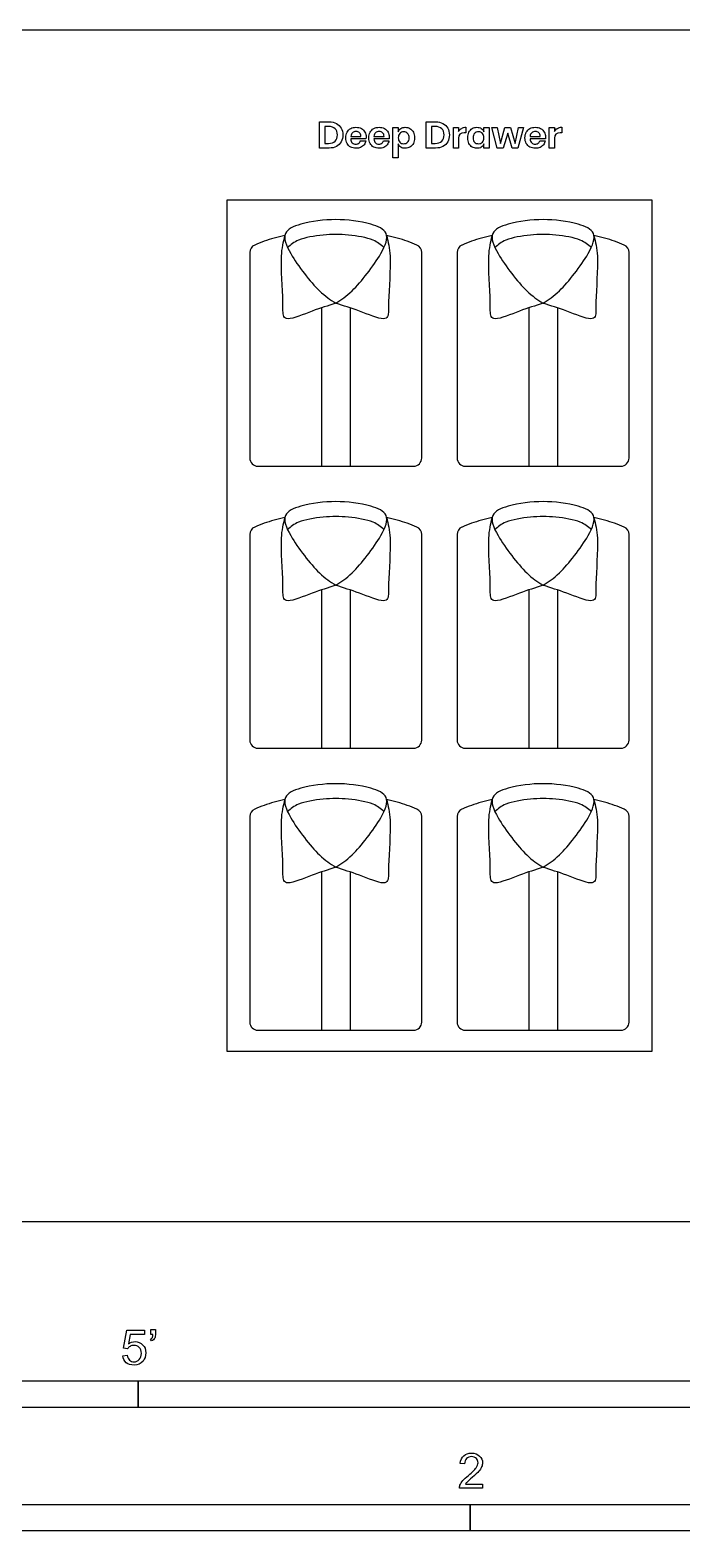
# Model space of a CAD drawing. Header units: millimetres. Extents: x 1 to 18.2, y 0.8 to 11.2.
# Drawn here: x 8.563 to 9.497, y 9.045 to 11.195 of the extents above; entities that cross this region are included whole.
import ezdxf

# ---------------------------------------------------------------- set-up
doc = ezdxf.new("R2010")
doc.units = ezdxf.units.MM
for name, color, linetype, true_color in [('AG-DIAGRAM', 7, 'Continuous', 0xfecc66), ('AG-LAYOUT', 7, 'Continuous', 0x66ccff), ('N-SYMB', 7, 'Continuous', 0x800040), ('N-TEXT', 7, 'Continuous', 0xcccccc), ('X-VPRT', 6, 'Continuous', 0xff00ff)]:
    doc.layers.add(name, color=color, linetype=linetype, true_color=true_color)

msp = doc.modelspace()

# ---------------------------------------------------------------- linework, layer by layer
at = {"layer": 'AG-DIAGRAM'}
msp.add_lwpolyline([(8.8445, 9.7323), (9.4541, 9.7323), (9.4541, 10.9515), (8.8445, 10.9515)], close=True, dxfattribs=at)
at = {"layer": 'AG-LAYOUT'}
for points in [[(8.9802, 10.7972), (8.9802, 10.5704)], [(9.0213, 10.7972), (9.0213, 10.5704)], [(9.2772, 10.7972), (9.2772, 10.5704)], [(9.3184, 10.7972), (9.3184, 10.5704)], [(8.9802, 10.3931), (8.9802, 10.1663)], [(9.0213, 10.3931), (9.0213, 10.1663)], [(9.2772, 10.3931), (9.2772, 10.1663)], [(9.3184, 10.3931), (9.3184, 10.1663)], [(8.9802, 9.989), (8.9802, 9.7623)], [(9.0213, 9.989), (9.0213, 9.7623)], [(9.2772, 9.989), (9.2772, 9.7623)], [(9.3184, 9.989), (9.3184, 9.7623)]]:
    msp.add_lwpolyline(points, dxfattribs=at)
for centre, start, end in [((8.8893, 10.8766), 113.8543, 180), ((9.1122, 10.8766), 0, 66.1457), ((9.1863, 10.8766), 113.8543, 180), ((9.4092, 10.8766), 0, 66.1457), ((8.8893, 10.5821), 180, 270), ((9.1122, 10.5821), 270, 360), ((9.1863, 10.5821), 180, 270), ((9.4092, 10.5821), 270, 360), ((8.8893, 10.4725), 113.8543, 180), ((9.1122, 10.4725), 0, 66.1457), ((9.1863, 10.4725), 113.8543, 180), ((9.4092, 10.4725), 0, 66.1457), ((8.8893, 10.178), 180, 270), ((9.1122, 10.178), 270, 360), ((9.1863, 10.178), 180, 270), ((9.4092, 10.178), 270, 360), ((8.8893, 10.0684), 113.8543, 180), ((9.1122, 10.0684), 0, 66.1457), ((9.1863, 10.0684), 113.8543, 180), ((9.4092, 10.0684), 0, 66.1457), ((8.8893, 9.7739), 180, 270), ((9.1122, 9.7739), 270, 360), ((9.1863, 9.7739), 180, 270), ((9.4092, 9.7739), 270, 360)]:
    msp.add_arc(centre, 0.0117, start, end, dxfattribs=at)
for points, knots in [([(9.0008, 10.9237), (8.9845, 10.9237), (8.952, 10.9195), (8.9224, 10.9061), (8.9348, 10.872), (8.976, 10.8196), (8.9925, 10.8092), (9.0008, 10.8038)], [2.236834, 2.236834, 2.236834, 2.236834, 2.642398, 2.93262, 3.245613, 3.715044, 4.026267, 4.026267, 4.026267, 4.026267]), ([(9.0008, 10.8038), (9.009, 10.8092), (9.0255, 10.8196), (9.0667, 10.872), (9.0792, 10.9061), (9.0495, 10.9195), (9.0171, 10.9237), (9.0008, 10.9237)], [0.4474, 0.4474, 0.4474, 0.4474, 0.758623, 1.228054, 1.541047, 1.831269, 2.236834, 2.236834, 2.236834, 2.236834]), ([(9.2978, 10.9237), (9.2815, 10.9237), (9.2491, 10.9195), (9.2194, 10.9061), (9.2319, 10.872), (9.273, 10.8196), (9.2895, 10.8092), (9.2978, 10.8038)], [2.236834, 2.236834, 2.236834, 2.236834, 2.642398, 2.93262, 3.245613, 3.715044, 4.026267, 4.026267, 4.026267, 4.026267]), ([(9.2978, 10.8038), (9.3061, 10.8092), (9.3225, 10.8196), (9.3637, 10.872), (9.3762, 10.9061), (9.3465, 10.9195), (9.3141, 10.9237), (9.2978, 10.9237)], [0.4474, 0.4474, 0.4474, 0.4474, 0.758623, 1.228054, 1.541047, 1.831269, 2.236834, 2.236834, 2.236834, 2.236834]), ([(8.9279, 10.9008), (8.9178, 10.8988), (8.9012, 10.8941), (8.8889, 10.8892), (8.8846, 10.8872)], [5.9042918, 5.9042918, 5.9042918, 5.9042918, 6.2219643, 6.3981143, 6.3981143, 6.3981143, 6.3981143]), ([(9.0008, 10.8038), (8.9895, 10.8), (8.969, 10.7943), (8.9334, 10.7788), (8.9243, 10.785), (8.9261, 10.8082), (8.9204, 10.8724), (8.9257, 10.8911), (8.9279, 10.9008)], [4.026267, 4.026267, 4.026267, 4.026267, 4.368473, 4.712624, 4.864058, 5.129239, 5.590199, 5.904292, 5.904292, 5.904292, 5.904292]), ([(9.0008, 10.9025), (8.9949, 10.9024), (8.9771, 10.9014), (8.9467, 10.8964), (8.9365, 10.8878), (8.9317, 10.8836)], [0.7668501, 0.7668501, 0.7668501, 0.7668501, 0.9414367, 1.2844115, 1.5337003, 1.5337003, 1.5337003, 1.5337003]), ([(9.0698, 10.8836), (9.0651, 10.8878), (9.0548, 10.8964), (9.0245, 10.9014), (9.0067, 10.9024), (9.0008, 10.9025)], [0, 0, 0, 0, 0.2492887, 0.5922635, 0.7668501, 0.7668501, 0.7668501, 0.7668501]), ([(9.0737, 10.9008), (9.0759, 10.8911), (9.0811, 10.8724), (9.0754, 10.8082), (9.0772, 10.785), (9.0681, 10.7788), (9.0325, 10.7943), (9.012, 10.8), (9.0008, 10.8038)], [-1.430625, -1.430625, -1.430625, -1.430625, -1.116532, -0.655572, -0.390391, -0.238957, 0.105194, 0.4474, 0.4474, 0.4474, 0.4474]), ([(9.1169, 10.8872), (9.1126, 10.8892), (9.1003, 10.8941), (9.0837, 10.8988), (9.0737, 10.9008)], [-1.9244472, -1.9244472, -1.9244472, -1.9244472, -1.7482972, -1.4306247, -1.4306247, -1.4306247, -1.4306247]), ([(9.2249, 10.9008), (9.2149, 10.8988), (9.1983, 10.8941), (9.1859, 10.8892), (9.1816, 10.8872)], [5.9042918, 5.9042918, 5.9042918, 5.9042918, 6.2219643, 6.3981143, 6.3981143, 6.3981143, 6.3981143]), ([(9.2978, 10.8038), (9.2865, 10.8), (9.266, 10.7943), (9.2304, 10.7788), (9.2213, 10.785), (9.2232, 10.8082), (9.2175, 10.8724), (9.2227, 10.8911), (9.2249, 10.9008)], [4.026267, 4.026267, 4.026267, 4.026267, 4.368473, 4.712624, 4.864058, 5.129239, 5.590199, 5.904292, 5.904292, 5.904292, 5.904292]), ([(9.2978, 10.9025), (9.2919, 10.9024), (9.2741, 10.9014), (9.2437, 10.8964), (9.2335, 10.8878), (9.2287, 10.8836)], [0.7668501, 0.7668501, 0.7668501, 0.7668501, 0.9414367, 1.2844115, 1.5337003, 1.5337003, 1.5337003, 1.5337003]), ([(9.3669, 10.8836), (9.3621, 10.8878), (9.3518, 10.8964), (9.3215, 10.9014), (9.3037, 10.9024), (9.2978, 10.9025)], [0, 0, 0, 0, 0.2492887, 0.5922635, 0.7668501, 0.7668501, 0.7668501, 0.7668501]), ([(9.3707, 10.9008), (9.3729, 10.8911), (9.3781, 10.8724), (9.3724, 10.8082), (9.3743, 10.785), (9.3652, 10.7788), (9.3296, 10.7943), (9.3091, 10.8), (9.2978, 10.8038)], [-1.430625, -1.430625, -1.430625, -1.430625, -1.116532, -0.655572, -0.390391, -0.238957, 0.105194, 0.4474, 0.4474, 0.4474, 0.4474]), ([(9.414, 10.8872), (9.4096, 10.8892), (9.3973, 10.8941), (9.3807, 10.8988), (9.3707, 10.9008)], [-1.9244472, -1.9244472, -1.9244472, -1.9244472, -1.7482972, -1.4306247, -1.4306247, -1.4306247, -1.4306247]), ([(9.0008, 10.5196), (8.9845, 10.5196), (8.952, 10.5155), (8.9224, 10.502), (8.9348, 10.4679), (8.976, 10.4155), (8.9925, 10.4051), (9.0008, 10.3998)], [2.236834, 2.236834, 2.236834, 2.236834, 2.642398, 2.93262, 3.245613, 3.715044, 4.026267, 4.026267, 4.026267, 4.026267]), ([(9.0008, 10.3998), (9.009, 10.4051), (9.0255, 10.4155), (9.0667, 10.4679), (9.0792, 10.502), (9.0495, 10.5155), (9.0171, 10.5196), (9.0008, 10.5196)], [0.4474, 0.4474, 0.4474, 0.4474, 0.758623, 1.228054, 1.541047, 1.831269, 2.236834, 2.236834, 2.236834, 2.236834]), ([(9.2978, 10.5196), (9.2815, 10.5196), (9.2491, 10.5155), (9.2194, 10.502), (9.2319, 10.4679), (9.273, 10.4155), (9.2895, 10.4051), (9.2978, 10.3998)], [2.236834, 2.236834, 2.236834, 2.236834, 2.642398, 2.93262, 3.245613, 3.715044, 4.026267, 4.026267, 4.026267, 4.026267]), ([(9.2978, 10.3998), (9.3061, 10.4051), (9.3225, 10.4155), (9.3637, 10.4679), (9.3762, 10.502), (9.3465, 10.5155), (9.3141, 10.5196), (9.2978, 10.5196)], [0.4474, 0.4474, 0.4474, 0.4474, 0.758623, 1.228054, 1.541047, 1.831269, 2.236834, 2.236834, 2.236834, 2.236834]), ([(8.9279, 10.4968), (8.9178, 10.4948), (8.9012, 10.49), (8.8889, 10.4851), (8.8846, 10.4832)], [5.9042918, 5.9042918, 5.9042918, 5.9042918, 6.2219643, 6.3981143, 6.3981143, 6.3981143, 6.3981143]), ([(9.0008, 10.3998), (8.9895, 10.3959), (8.969, 10.3902), (8.9334, 10.3747), (8.9243, 10.3809), (8.9261, 10.4041), (8.9204, 10.4684), (8.9257, 10.487), (8.9279, 10.4968)], [4.026267, 4.026267, 4.026267, 4.026267, 4.368473, 4.712624, 4.864058, 5.129239, 5.590199, 5.904292, 5.904292, 5.904292, 5.904292]), ([(9.0008, 10.4984), (8.9949, 10.4983), (8.9771, 10.4973), (8.9467, 10.4923), (8.9365, 10.4837), (8.9317, 10.4796)], [0.7668501, 0.7668501, 0.7668501, 0.7668501, 0.9414367, 1.2844115, 1.5337003, 1.5337003, 1.5337003, 1.5337003]), ([(9.0698, 10.4796), (9.0651, 10.4837), (9.0548, 10.4923), (9.0245, 10.4973), (9.0067, 10.4983), (9.0008, 10.4984)], [0, 0, 0, 0, 0.2492887, 0.5922635, 0.7668501, 0.7668501, 0.7668501, 0.7668501]), ([(9.0737, 10.4968), (9.0759, 10.487), (9.0811, 10.4684), (9.0754, 10.4041), (9.0772, 10.3809), (9.0681, 10.3747), (9.0325, 10.3902), (9.012, 10.3959), (9.0008, 10.3998)], [-1.430625, -1.430625, -1.430625, -1.430625, -1.116532, -0.655572, -0.390391, -0.238957, 0.105194, 0.4474, 0.4474, 0.4474, 0.4474]), ([(9.1169, 10.4832), (9.1126, 10.4851), (9.1003, 10.49), (9.0837, 10.4948), (9.0737, 10.4968)], [-1.9244472, -1.9244472, -1.9244472, -1.9244472, -1.7482972, -1.4306247, -1.4306247, -1.4306247, -1.4306247]), ([(9.2249, 10.4968), (9.2149, 10.4948), (9.1983, 10.49), (9.1859, 10.4851), (9.1816, 10.4832)], [5.9042918, 5.9042918, 5.9042918, 5.9042918, 6.2219643, 6.3981143, 6.3981143, 6.3981143, 6.3981143]), ([(9.2978, 10.3998), (9.2865, 10.3959), (9.266, 10.3902), (9.2304, 10.3747), (9.2213, 10.3809), (9.2232, 10.4041), (9.2175, 10.4684), (9.2227, 10.487), (9.2249, 10.4968)], [4.026267, 4.026267, 4.026267, 4.026267, 4.368473, 4.712624, 4.864058, 5.129239, 5.590199, 5.904292, 5.904292, 5.904292, 5.904292]), ([(9.2978, 10.4984), (9.2919, 10.4983), (9.2741, 10.4973), (9.2437, 10.4923), (9.2335, 10.4837), (9.2287, 10.4796)], [0.7668501, 0.7668501, 0.7668501, 0.7668501, 0.9414367, 1.2844115, 1.5337003, 1.5337003, 1.5337003, 1.5337003]), ([(9.3669, 10.4796), (9.3621, 10.4837), (9.3518, 10.4923), (9.3215, 10.4973), (9.3037, 10.4983), (9.2978, 10.4984)], [0, 0, 0, 0, 0.2492887, 0.5922635, 0.7668501, 0.7668501, 0.7668501, 0.7668501]), ([(9.3707, 10.4968), (9.3729, 10.487), (9.3781, 10.4684), (9.3724, 10.4041), (9.3743, 10.3809), (9.3652, 10.3747), (9.3296, 10.3902), (9.3091, 10.3959), (9.2978, 10.3998)], [-1.430625, -1.430625, -1.430625, -1.430625, -1.116532, -0.655572, -0.390391, -0.238957, 0.105194, 0.4474, 0.4474, 0.4474, 0.4474]), ([(9.414, 10.4832), (9.4096, 10.4851), (9.3973, 10.49), (9.3807, 10.4948), (9.3707, 10.4968)], [-1.9244472, -1.9244472, -1.9244472, -1.9244472, -1.7482972, -1.4306247, -1.4306247, -1.4306247, -1.4306247]), ([(9.0008, 10.1155), (8.9845, 10.1155), (8.952, 10.1114), (8.9224, 10.098), (8.9348, 10.0638), (8.976, 10.0114), (8.9925, 10.001), (9.0008, 9.9957)], [2.236834, 2.236834, 2.236834, 2.236834, 2.642398, 2.93262, 3.245613, 3.715044, 4.026267, 4.026267, 4.026267, 4.026267]), ([(9.0008, 9.9957), (9.009, 10.001), (9.0255, 10.0114), (9.0667, 10.0638), (9.0792, 10.098), (9.0495, 10.1114), (9.0171, 10.1155), (9.0008, 10.1155)], [0.4474, 0.4474, 0.4474, 0.4474, 0.758623, 1.228054, 1.541047, 1.831269, 2.236834, 2.236834, 2.236834, 2.236834]), ([(9.2978, 10.1155), (9.2815, 10.1155), (9.2491, 10.1114), (9.2194, 10.098), (9.2319, 10.0638), (9.273, 10.0114), (9.2895, 10.001), (9.2978, 9.9957)], [2.236834, 2.236834, 2.236834, 2.236834, 2.642398, 2.93262, 3.245613, 3.715044, 4.026267, 4.026267, 4.026267, 4.026267]), ([(9.2978, 9.9957), (9.3061, 10.001), (9.3225, 10.0114), (9.3637, 10.0638), (9.3762, 10.098), (9.3465, 10.1114), (9.3141, 10.1155), (9.2978, 10.1155)], [0.4474, 0.4474, 0.4474, 0.4474, 0.758623, 1.228054, 1.541047, 1.831269, 2.236834, 2.236834, 2.236834, 2.236834]), ([(8.9279, 10.0927), (8.9178, 10.0907), (8.9012, 10.0859), (8.8889, 10.081), (8.8846, 10.0791)], [5.9042918, 5.9042918, 5.9042918, 5.9042918, 6.2219643, 6.3981143, 6.3981143, 6.3981143, 6.3981143]), ([(9.0008, 9.9957), (8.9895, 9.9919), (8.969, 9.9861), (8.9334, 9.9706), (8.9243, 9.9768), (8.9261, 10.0001), (8.9204, 10.0643), (8.9257, 10.0829), (8.9279, 10.0927)], [4.026267, 4.026267, 4.026267, 4.026267, 4.368473, 4.712624, 4.864058, 5.129239, 5.590199, 5.904292, 5.904292, 5.904292, 5.904292]), ([(9.0008, 10.0943), (8.9949, 10.0943), (8.9771, 10.0932), (8.9467, 10.0883), (8.9365, 10.0797), (8.9317, 10.0755)], [0.7668501, 0.7668501, 0.7668501, 0.7668501, 0.9414367, 1.2844115, 1.5337003, 1.5337003, 1.5337003, 1.5337003]), ([(9.0698, 10.0755), (9.0651, 10.0797), (9.0548, 10.0883), (9.0245, 10.0932), (9.0067, 10.0943), (9.0008, 10.0943)], [0, 0, 0, 0, 0.2492887, 0.5922635, 0.7668501, 0.7668501, 0.7668501, 0.7668501]), ([(9.0737, 10.0927), (9.0759, 10.0829), (9.0811, 10.0643), (9.0754, 10.0001), (9.0772, 9.9768), (9.0681, 9.9706), (9.0325, 9.9861), (9.012, 9.9919), (9.0008, 9.9957)], [-1.430625, -1.430625, -1.430625, -1.430625, -1.116532, -0.655572, -0.390391, -0.238957, 0.105194, 0.4474, 0.4474, 0.4474, 0.4474]), ([(9.1169, 10.0791), (9.1126, 10.081), (9.1003, 10.0859), (9.0837, 10.0907), (9.0737, 10.0927)], [-1.9244472, -1.9244472, -1.9244472, -1.9244472, -1.7482972, -1.4306247, -1.4306247, -1.4306247, -1.4306247]), ([(9.2249, 10.0927), (9.2149, 10.0907), (9.1983, 10.0859), (9.1859, 10.081), (9.1816, 10.0791)], [5.9042918, 5.9042918, 5.9042918, 5.9042918, 6.2219643, 6.3981143, 6.3981143, 6.3981143, 6.3981143]), ([(9.2978, 9.9957), (9.2865, 9.9919), (9.266, 9.9861), (9.2304, 9.9706), (9.2213, 9.9768), (9.2232, 10.0001), (9.2175, 10.0643), (9.2227, 10.0829), (9.2249, 10.0927)], [4.026267, 4.026267, 4.026267, 4.026267, 4.368473, 4.712624, 4.864058, 5.129239, 5.590199, 5.904292, 5.904292, 5.904292, 5.904292]), ([(9.2978, 10.0943), (9.2919, 10.0943), (9.2741, 10.0932), (9.2437, 10.0883), (9.2335, 10.0797), (9.2287, 10.0755)], [0.7668501, 0.7668501, 0.7668501, 0.7668501, 0.9414367, 1.2844115, 1.5337003, 1.5337003, 1.5337003, 1.5337003]), ([(9.3669, 10.0755), (9.3621, 10.0797), (9.3518, 10.0883), (9.3215, 10.0932), (9.3037, 10.0943), (9.2978, 10.0943)], [0, 0, 0, 0, 0.2492887, 0.5922635, 0.7668501, 0.7668501, 0.7668501, 0.7668501]), ([(9.3707, 10.0927), (9.3729, 10.0829), (9.3781, 10.0643), (9.3724, 10.0001), (9.3743, 9.9768), (9.3652, 9.9706), (9.3296, 9.9861), (9.3091, 9.9919), (9.2978, 9.9957)], [-1.430625, -1.430625, -1.430625, -1.430625, -1.116532, -0.655572, -0.390391, -0.238957, 0.105194, 0.4474, 0.4474, 0.4474, 0.4474]), ([(9.414, 10.0791), (9.4096, 10.081), (9.3973, 10.0859), (9.3807, 10.0907), (9.3707, 10.0927)], [-1.9244472, -1.9244472, -1.9244472, -1.9244472, -1.7482972, -1.4306247, -1.4306247, -1.4306247, -1.4306247])]:
    msp.add_open_spline(points, degree=3, knots=knots, dxfattribs=at)
for points in [[(8.8777, 10.8766), (8.8777, 10.7784), (8.8777, 10.6802), (8.8777, 10.5821)], [(9.1239, 10.5821), (9.1239, 10.6802), (9.1239, 10.7784), (9.1239, 10.8766)], [(9.1747, 10.8766), (9.1747, 10.7784), (9.1747, 10.6802), (9.1747, 10.5821)], [(9.4209, 10.5821), (9.4209, 10.6802), (9.4209, 10.7784), (9.4209, 10.8766)], [(8.8893, 10.5704), (8.9265, 10.5704), (8.9636, 10.5704), (9.0008, 10.5704)], [(9.0008, 10.5704), (9.0379, 10.5704), (9.0751, 10.5704), (9.1122, 10.5704)], [(9.1863, 10.5704), (9.2235, 10.5704), (9.2606, 10.5704), (9.2978, 10.5704)], [(9.2978, 10.5704), (9.3349, 10.5704), (9.3721, 10.5704), (9.4092, 10.5704)], [(8.8777, 10.4725), (8.8777, 10.3743), (8.8777, 10.2762), (8.8777, 10.178)], [(9.1239, 10.178), (9.1239, 10.2762), (9.1239, 10.3743), (9.1239, 10.4725)], [(9.1747, 10.4725), (9.1747, 10.3743), (9.1747, 10.2762), (9.1747, 10.178)], [(9.4209, 10.178), (9.4209, 10.2762), (9.4209, 10.3743), (9.4209, 10.4725)], [(8.8893, 10.1663), (8.9265, 10.1663), (8.9636, 10.1663), (9.0008, 10.1663)], [(9.0008, 10.1663), (9.0379, 10.1663), (9.0751, 10.1663), (9.1122, 10.1663)], [(9.1863, 10.1663), (9.2235, 10.1663), (9.2606, 10.1663), (9.2978, 10.1663)], [(9.2978, 10.1663), (9.3349, 10.1663), (9.3721, 10.1663), (9.4092, 10.1663)], [(8.8777, 10.0684), (8.8777, 9.9703), (8.8777, 9.8721), (8.8777, 9.7739)], [(9.1239, 9.7739), (9.1239, 9.8721), (9.1239, 9.9703), (9.1239, 10.0684)], [(9.1747, 10.0684), (9.1747, 9.9703), (9.1747, 9.8721), (9.1747, 9.7739)], [(9.4209, 9.7739), (9.4209, 9.8721), (9.4209, 9.9703), (9.4209, 10.0684)], [(8.8893, 9.7623), (8.9265, 9.7623), (8.9636, 9.7623), (9.0008, 9.7623)], [(9.0008, 9.7623), (9.0379, 9.7623), (9.0751, 9.7623), (9.1122, 9.7623)], [(9.1863, 9.7623), (9.2235, 9.7623), (9.2606, 9.7623), (9.2978, 9.7623)], [(9.2978, 9.7623), (9.3349, 9.7623), (9.3721, 9.7623), (9.4092, 9.7623)]]:
    msp.add_open_spline(points, degree=3, dxfattribs=at)
at = {"layer": 'N-SYMB'}
for points in [[(8.7359, 9.3264), (8.7359, 9.3337), (8.7425, 9.3337), (8.7425, 9.328)], [(8.7024, 9.306), (8.6967, 9.3066), (8.7015, 9.3325), (8.7265, 9.3325), (8.7265, 9.3264), (8.7063, 9.3264), (8.7036, 9.3129)], [(8.7368, 9.3171), (8.7353, 9.3195)], [(8.7389, 9.3264), (8.7359, 9.3264)], [(8.6955, 9.296), (8.7021, 9.2966)], [(9.1854, 9.1411), (9.179, 9.1417)], [(9.211, 9.1119), (9.211, 9.1062), (9.1781, 9.1062)], [(9.1866, 9.1119), (9.211, 9.1119)]]:
    msp.add_lwpolyline(points, dxfattribs=at)
for points in [[(7.8031, 9.2217), (7.8031, 9.2598), (8.7175, 9.2598), (8.7175, 9.2217)], [(8.7175, 9.2217), (8.7175, 9.2598), (10.2415, 9.2598), (10.2415, 9.2217)], [(8.1935, 9.0448), (8.1935, 9.0829), (9.1935, 9.0829), (9.1935, 9.0448)], [(9.1935, 9.0448), (9.1935, 9.0829), (10.1935, 9.0829), (10.1935, 9.0448)]]:
    msp.add_lwpolyline(points, close=True, dxfattribs=at)
for points in [[(8.7036, 9.3129), (8.7066, 9.315), (8.71, 9.3162), (8.7133, 9.3162)], [(8.7133, 9.3162), (8.7175, 9.3162), (8.7211, 9.3147), (8.7241, 9.3117)], [(8.7241, 9.3117), (8.7271, 9.3087), (8.7286, 9.3048), (8.7286, 9.2999)], [(8.7353, 9.3195), (8.7365, 9.3201), (8.7374, 9.3207), (8.738, 9.3219)], [(8.7413, 9.3213), (8.7404, 9.3195), (8.7389, 9.318), (8.7368, 9.3171)], [(8.738, 9.3219), (8.7386, 9.3231), (8.7389, 9.3246), (8.7389, 9.3264)], [(8.7425, 9.328), (8.7425, 9.3249), (8.7422, 9.3225), (8.7413, 9.3213)], [(8.7006, 9.2858), (8.6976, 9.2885), (8.6961, 9.2918), (8.6955, 9.296)], [(8.7021, 9.2966), (8.7024, 9.2933), (8.7036, 9.2912), (8.7054, 9.2894)], [(8.706, 9.3093), (8.7045, 9.3084), (8.7033, 9.3072), (8.7024, 9.306)], [(8.7115, 9.3108), (8.7097, 9.3108), (8.7078, 9.3102), (8.706, 9.3093)], [(8.7193, 9.3078), (8.7172, 9.3096), (8.7148, 9.3108), (8.7115, 9.3108)], [(8.7118, 9.287), (8.7145, 9.287), (8.7172, 9.2882), (8.7193, 9.2906)], [(8.7223, 9.2993), (8.7223, 9.303), (8.7211, 9.3057), (8.7193, 9.3078)], [(8.7193, 9.2906), (8.7211, 9.2927), (8.7223, 9.2957), (8.7223, 9.2993)], [(8.7286, 9.2999), (8.7286, 9.2954), (8.7274, 9.2915), (8.7247, 9.2882)], [(8.7118, 9.2825), (8.7069, 9.2825), (8.7033, 9.2834), (8.7006, 9.2858)], [(8.7054, 9.2894), (8.7069, 9.2879), (8.7091, 9.287), (8.7118, 9.287)], [(8.7247, 9.2882), (8.7217, 9.284), (8.7172, 9.2825), (8.7118, 9.2825)], [(9.179, 9.1417), (9.1796, 9.1465), (9.1811, 9.1501), (9.1841, 9.1525)], [(9.1841, 9.1525), (9.1869, 9.155), (9.1908, 9.1565), (9.1953, 9.1565)], [(9.1881, 9.1486), (9.1863, 9.1468), (9.1854, 9.1444), (9.1854, 9.1411)], [(9.1953, 9.1513), (9.1923, 9.1513), (9.1899, 9.1504), (9.1881, 9.1486)], [(9.1953, 9.1565), (9.2001, 9.1565), (9.204, 9.155), (9.2067, 9.1522)], [(9.2022, 9.1486), (9.2004, 9.1504), (9.198, 9.1513), (9.1953, 9.1513)], [(9.2019, 9.1351), (9.2037, 9.1378), (9.2046, 9.1402), (9.2046, 9.1426)], [(9.2046, 9.1426), (9.2046, 9.145), (9.2037, 9.1471), (9.2022, 9.1486)], [(9.2067, 9.1522), (9.2097, 9.1495), (9.211, 9.1462), (9.211, 9.1423)], [(9.211, 9.1423), (9.211, 9.1405), (9.2107, 9.1384), (9.2097, 9.1366)], [(9.1826, 9.117), (9.1847, 9.1191), (9.1872, 9.1215), (9.1908, 9.1245)], [(9.1962, 9.1215), (9.1926, 9.1185), (9.1902, 9.1164), (9.1893, 9.1152)], [(9.1908, 9.1245), (9.1962, 9.129), (9.1998, 9.1327), (9.2019, 9.1351)], [(9.2058, 9.1303), (9.2037, 9.1281), (9.2007, 9.1254), (9.1962, 9.1215)], [(9.2097, 9.1366), (9.2088, 9.1345), (9.2076, 9.1327), (9.2058, 9.1303)], [(9.1781, 9.1062), (9.1778, 9.1074), (9.1781, 9.1089), (9.1787, 9.1104)], [(9.1787, 9.1104), (9.1796, 9.1125), (9.1808, 9.1149), (9.1826, 9.117)], [(9.1893, 9.1152), (9.1881, 9.1143), (9.1872, 9.1131), (9.1866, 9.1119)]]:
    msp.add_open_spline(points, degree=3, dxfattribs=at)
at = {"layer": 'N-TEXT'}
for points in [[(8.9911, 11.0262), (8.9776, 11.0262), (8.9776, 11.0638), (8.9911, 11.0638)], [(8.9905, 11.0572), (8.9852, 11.0572), (8.9852, 11.0328), (8.9905, 11.0328)], [(9.0903, 11.0321), (9.0903, 11.0122), (9.0827, 11.0122), (9.0827, 11.0556), (9.0903, 11.0556), (9.0903, 11.0496)], [(9.1438, 11.0262), (9.1305, 11.0262), (9.1305, 11.0638), (9.1438, 11.0638)], [(9.1431, 11.0572), (9.138, 11.0572), (9.138, 11.0328), (9.1431, 11.0328)], [(9.1766, 11.0404), (9.1766, 11.0262), (9.1693, 11.0262), (9.1693, 11.0556), (9.1766, 11.0556), (9.1766, 11.05)], [(9.1872, 11.056), (9.1872, 11.048), (9.1849, 11.048)], [(9.2131, 11.0496), (9.2131, 11.0556), (9.2204, 11.0556), (9.2204, 11.0262), (9.2131, 11.0262), (9.2131, 11.0321)], [(9.3141, 11.0404), (9.3141, 11.0262), (9.3065, 11.0262), (9.3065, 11.0556), (9.3141, 11.0556), (9.3141, 11.05)], [(9.3244, 11.056), (9.3244, 11.048), (9.3223, 11.048)], [(9.0224, 11.0427), (9.0366, 11.0427)], [(9.0439, 11.0395), (9.0224, 11.0395)], [(9.0359, 11.0365), (9.0439, 11.0365)], [(9.0554, 11.0427), (9.0699, 11.0427)], [(9.0772, 11.0395), (9.0554, 11.0395)], [(9.069, 11.0365), (9.077, 11.0365)], [(9.2792, 11.0427), (9.2937, 11.0427)], [(9.301, 11.0395), (9.2792, 11.0395)], [(9.293, 11.0365), (9.3008, 11.0365)]]:
    msp.add_lwpolyline(points, dxfattribs=at)
msp.add_lwpolyline([(9.2698, 11.0556), (9.2617, 11.0262), (9.2535, 11.0262), (9.2471, 11.0475), (9.2406, 11.0262), (9.2321, 11.0262), (9.2243, 11.0556), (9.2319, 11.0556), (9.2367, 11.0328), (9.2432, 11.0556), (9.2512, 11.0556), (9.2578, 11.0328), (9.2627, 11.0556)], close=True, dxfattribs=at)
for points in [[(8.9999, 11.0539), (8.9976, 11.056), (8.9946, 11.0572), (8.9905, 11.0572)], [(8.9911, 11.0638), (8.9953, 11.0638), (8.9987, 11.0629), (9.0017, 11.0613)], [(9.0031, 11.045), (9.0031, 11.0489), (9.0022, 11.0519), (8.9999, 11.0539)], [(9.0017, 11.0613), (9.0047, 11.0599), (9.007, 11.0576), (9.0084, 11.0549)], [(9.0084, 11.0549), (9.01, 11.0521), (9.0109, 11.0487), (9.0109, 11.045)], [(9.0169, 11.0489), (9.018, 11.0512), (9.0198, 11.053), (9.0221, 11.0542)], [(9.0221, 11.0542), (9.0242, 11.0553), (9.027, 11.056), (9.0297, 11.056)], [(9.0297, 11.056), (9.0327, 11.056), (9.0352, 11.0553), (9.0375, 11.0542)], [(9.0375, 11.0542), (9.0396, 11.053), (9.0412, 11.0512), (9.0426, 11.0491)], [(9.0499, 11.0489), (9.0513, 11.0512), (9.0529, 11.053), (9.0552, 11.0542)], [(9.0552, 11.0542), (9.0575, 11.0553), (9.06, 11.056), (9.063, 11.056)], [(9.063, 11.056), (9.0657, 11.056), (9.0683, 11.0553), (9.0706, 11.0542)], [(9.0706, 11.0542), (9.0726, 11.053), (9.0745, 11.0512), (9.0756, 11.0491)], [(9.0903, 11.0496), (9.091, 11.0514), (9.0921, 11.053), (9.094, 11.0542)], [(9.094, 11.0542), (9.0958, 11.0553), (9.0979, 11.056), (9.1004, 11.056)], [(9.1004, 11.056), (9.1029, 11.056), (9.105, 11.0553), (9.1071, 11.0542)], [(9.1071, 11.0542), (9.1091, 11.053), (9.1107, 11.0512), (9.1119, 11.0489)], [(9.1525, 11.0539), (9.1504, 11.056), (9.1472, 11.0572), (9.1431, 11.0572)], [(9.1438, 11.0638), (9.1479, 11.0638), (9.1513, 11.0629), (9.1543, 11.0613)], [(9.1559, 11.045), (9.1559, 11.0489), (9.1548, 11.0519), (9.1525, 11.0539)], [(9.1543, 11.0613), (9.1573, 11.0599), (9.1596, 11.0576), (9.1612, 11.0549)], [(9.1612, 11.0549), (9.1628, 11.0521), (9.1635, 11.0487), (9.1635, 11.045)], [(9.1766, 11.05), (9.1777, 11.0519), (9.1794, 11.0533), (9.1812, 11.0544)], [(9.1812, 11.0544), (9.1828, 11.0556), (9.1849, 11.056), (9.1872, 11.056)], [(9.1915, 11.0489), (9.1927, 11.0512), (9.1943, 11.053), (9.1961, 11.0542)], [(9.1961, 11.0542), (9.1982, 11.0553), (9.2005, 11.056), (9.203, 11.056)], [(9.203, 11.056), (9.2053, 11.056), (9.2076, 11.0553), (9.2092, 11.0542)], [(9.2092, 11.0542), (9.211, 11.053), (9.2124, 11.0514), (9.2131, 11.0496)], [(9.2737, 11.0489), (9.2751, 11.0512), (9.2767, 11.053), (9.279, 11.0542)], [(9.279, 11.0542), (9.2813, 11.0553), (9.2838, 11.056), (9.2868, 11.056)], [(9.2868, 11.056), (9.2895, 11.056), (9.292, 11.0553), (9.2943, 11.0542)], [(9.2943, 11.0542), (9.2966, 11.053), (9.2982, 11.0512), (9.2994, 11.0491)], [(9.3141, 11.05), (9.3152, 11.0519), (9.3166, 11.0533), (9.3184, 11.0544)], [(9.3184, 11.0544), (9.3203, 11.0556), (9.3223, 11.056), (9.3244, 11.056)], [(8.9905, 11.0328), (8.9946, 11.0328), (8.9976, 11.0337), (8.9999, 11.036)], [(8.9999, 11.036), (9.0022, 11.0381), (9.0031, 11.0411), (9.0031, 11.045)], [(9.0084, 11.0351), (9.007, 11.0321), (9.0047, 11.0301), (9.0017, 11.0285)], [(9.0109, 11.045), (9.0109, 11.0413), (9.01, 11.0379), (9.0084, 11.0351)], [(9.015, 11.0409), (9.015, 11.0438), (9.0157, 11.0466), (9.0169, 11.0489)], [(9.0169, 11.0328), (9.0157, 11.0351), (9.015, 11.0377), (9.015, 11.0409)], [(9.0221, 11.0276), (9.0198, 11.0287), (9.018, 11.0305), (9.0169, 11.0328)], [(9.0247, 11.0482), (9.0233, 11.0471), (9.0226, 11.0452), (9.0224, 11.0427)], [(9.0224, 11.0395), (9.0224, 11.0367), (9.023, 11.0349), (9.0244, 11.0335)], [(9.0244, 11.0335), (9.0258, 11.0324), (9.0274, 11.0317), (9.0295, 11.0317)], [(9.0297, 11.05), (9.0276, 11.05), (9.026, 11.0494), (9.0247, 11.0482)], [(9.0295, 11.0317), (9.0311, 11.0317), (9.0325, 11.0321), (9.0338, 11.0331)], [(9.0348, 11.0482), (9.0334, 11.0494), (9.0318, 11.05), (9.0297, 11.05)], [(9.0338, 11.0331), (9.035, 11.0337), (9.0357, 11.0349), (9.0359, 11.0365)], [(9.0366, 11.0427), (9.0368, 11.0452), (9.0361, 11.0471), (9.0348, 11.0482)], [(9.0439, 11.0365), (9.0435, 11.0344), (9.0426, 11.0326), (9.0414, 11.031)], [(9.0426, 11.0491), (9.0437, 11.0471), (9.0442, 11.0448), (9.0442, 11.042)], [(9.0442, 11.042), (9.0442, 11.0413), (9.0442, 11.0404), (9.0439, 11.0395)], [(9.0481, 11.0409), (9.0481, 11.0438), (9.0488, 11.0466), (9.0499, 11.0489)], [(9.0499, 11.0328), (9.0488, 11.0351), (9.0481, 11.0377), (9.0481, 11.0409)], [(9.0552, 11.0276), (9.0529, 11.0287), (9.0513, 11.0305), (9.0499, 11.0328)], [(9.0577, 11.0482), (9.0563, 11.0471), (9.0556, 11.0452), (9.0554, 11.0427)], [(9.0554, 11.0395), (9.0556, 11.0367), (9.0563, 11.0349), (9.0577, 11.0335)], [(9.063, 11.05), (9.0609, 11.05), (9.0591, 11.0494), (9.0577, 11.0482)], [(9.0577, 11.0335), (9.0589, 11.0324), (9.0605, 11.0317), (9.0625, 11.0317)], [(9.0625, 11.0317), (9.0641, 11.0317), (9.0657, 11.0321), (9.0669, 11.0331)], [(9.0678, 11.0482), (9.0667, 11.0494), (9.0648, 11.05), (9.063, 11.05)], [(9.0669, 11.0331), (9.068, 11.0337), (9.0687, 11.0349), (9.069, 11.0365)], [(9.0699, 11.0427), (9.0699, 11.0452), (9.0692, 11.0471), (9.0678, 11.0482)], [(9.077, 11.0365), (9.0765, 11.0344), (9.0758, 11.0326), (9.0745, 11.031)], [(9.0756, 11.0491), (9.0768, 11.0471), (9.0774, 11.0448), (9.0774, 11.042)], [(9.0774, 11.042), (9.0774, 11.0413), (9.0772, 11.0404), (9.0772, 11.0395)], [(9.0924, 11.0471), (9.091, 11.0455), (9.0903, 11.0434), (9.0903, 11.0409)], [(9.0903, 11.0409), (9.0903, 11.0383), (9.091, 11.0363), (9.0924, 11.0347)], [(9.094, 11.0276), (9.0921, 11.0287), (9.091, 11.0303), (9.0903, 11.0321)], [(9.0981, 11.0494), (9.0958, 11.0494), (9.094, 11.0487), (9.0924, 11.0471)], [(9.0924, 11.0347), (9.094, 11.0331), (9.0958, 11.0324), (9.0981, 11.0324)], [(9.1036, 11.0471), (9.1022, 11.0487), (9.1004, 11.0494), (9.0981, 11.0494)], [(9.0981, 11.0324), (9.1004, 11.0324), (9.1022, 11.0331), (9.1036, 11.0347)], [(9.1059, 11.0409), (9.1059, 11.0434), (9.105, 11.0457), (9.1036, 11.0471)], [(9.1036, 11.0347), (9.105, 11.036), (9.1059, 11.0381), (9.1059, 11.0409)], [(9.1119, 11.0328), (9.1107, 11.0305), (9.1091, 11.0287), (9.1071, 11.0276)], [(9.1119, 11.0489), (9.1128, 11.0466), (9.1135, 11.0438), (9.1135, 11.0409)], [(9.1135, 11.0409), (9.1135, 11.0377), (9.1128, 11.0351), (9.1119, 11.0328)], [(9.1431, 11.0328), (9.1472, 11.0328), (9.1504, 11.0337), (9.1525, 11.036)], [(9.1525, 11.036), (9.1548, 11.0381), (9.1559, 11.0411), (9.1559, 11.045)], [(9.1612, 11.0351), (9.1596, 11.0321), (9.1573, 11.0301), (9.1543, 11.0285)], [(9.1635, 11.045), (9.1635, 11.0413), (9.1628, 11.0379), (9.1612, 11.0351)], [(9.1849, 11.048), (9.1794, 11.048), (9.1766, 11.0455), (9.1766, 11.0404)], [(9.1899, 11.0409), (9.1899, 11.0438), (9.1904, 11.0466), (9.1915, 11.0489)], [(9.1915, 11.0328), (9.1904, 11.0351), (9.1899, 11.0377), (9.1899, 11.0409)], [(9.1961, 11.0276), (9.1943, 11.0287), (9.1927, 11.0305), (9.1915, 11.0328)], [(9.1995, 11.0471), (9.1982, 11.0457), (9.1975, 11.0434), (9.1975, 11.0409)], [(9.1975, 11.0409), (9.1975, 11.0381), (9.1982, 11.036), (9.1995, 11.0347)], [(9.2053, 11.0494), (9.203, 11.0494), (9.2009, 11.0487), (9.1995, 11.0471)], [(9.1995, 11.0347), (9.2009, 11.0331), (9.203, 11.0324), (9.2053, 11.0324)], [(9.2108, 11.0471), (9.2094, 11.0487), (9.2076, 11.0494), (9.2053, 11.0494)], [(9.2053, 11.0324), (9.2076, 11.0324), (9.2094, 11.0331), (9.2108, 11.0347)], [(9.2131, 11.0321), (9.2124, 11.0303), (9.211, 11.0287), (9.2092, 11.0276)], [(9.2131, 11.0409), (9.2131, 11.0434), (9.2124, 11.0455), (9.2108, 11.0471)], [(9.2108, 11.0347), (9.2124, 11.0363), (9.2131, 11.0383), (9.2131, 11.0409)], [(9.2718, 11.0409), (9.2718, 11.0438), (9.2725, 11.0466), (9.2737, 11.0489)], [(9.2737, 11.0328), (9.2725, 11.0351), (9.2718, 11.0377), (9.2718, 11.0409)], [(9.279, 11.0276), (9.2767, 11.0287), (9.2751, 11.0305), (9.2737, 11.0328)], [(9.2815, 11.0482), (9.2801, 11.0471), (9.2794, 11.0452), (9.2792, 11.0427)], [(9.2792, 11.0395), (9.2794, 11.0367), (9.2801, 11.0349), (9.2815, 11.0335)], [(9.2868, 11.05), (9.2847, 11.05), (9.2829, 11.0494), (9.2815, 11.0482)], [(9.2815, 11.0335), (9.2826, 11.0324), (9.2845, 11.0317), (9.2863, 11.0317)], [(9.2863, 11.0317), (9.2881, 11.0317), (9.2895, 11.0321), (9.2907, 11.0331)], [(9.2918, 11.0482), (9.2904, 11.0494), (9.2886, 11.05), (9.2868, 11.05)], [(9.2907, 11.0331), (9.2918, 11.0337), (9.2925, 11.0349), (9.293, 11.0365)], [(9.2937, 11.0427), (9.2937, 11.0452), (9.2932, 11.0471), (9.2918, 11.0482)], [(9.3008, 11.0365), (9.3005, 11.0344), (9.2996, 11.0326), (9.2982, 11.031)], [(9.2994, 11.0491), (9.3005, 11.0471), (9.3012, 11.0448), (9.3012, 11.042)], [(9.3012, 11.042), (9.3012, 11.0413), (9.301, 11.0404), (9.301, 11.0395)], [(9.3223, 11.048), (9.3168, 11.048), (9.3141, 11.0455), (9.3141, 11.0404)], [(9.0017, 11.0285), (8.9987, 11.0269), (8.9953, 11.0262), (8.9911, 11.0262)], [(9.0297, 11.0259), (9.027, 11.0259), (9.0242, 11.0264), (9.0221, 11.0276)], [(9.0364, 11.0271), (9.0345, 11.0262), (9.0322, 11.0259), (9.0297, 11.0259)], [(9.0414, 11.031), (9.04, 11.0294), (9.0384, 11.028), (9.0364, 11.0271)], [(9.063, 11.0259), (9.06, 11.0259), (9.0575, 11.0264), (9.0552, 11.0276)], [(9.0696, 11.0271), (9.0676, 11.0262), (9.0653, 11.0259), (9.063, 11.0259)], [(9.0745, 11.031), (9.0733, 11.0294), (9.0715, 11.028), (9.0696, 11.0271)], [(9.1004, 11.0259), (9.0979, 11.0259), (9.0958, 11.0262), (9.094, 11.0276)], [(9.1071, 11.0276), (9.105, 11.0264), (9.1029, 11.0259), (9.1004, 11.0259)], [(9.1543, 11.0285), (9.1513, 11.0269), (9.1479, 11.0262), (9.1438, 11.0262)], [(9.203, 11.0259), (9.2005, 11.0259), (9.1982, 11.0264), (9.1961, 11.0276)], [(9.2092, 11.0276), (9.2076, 11.0262), (9.2053, 11.0259), (9.203, 11.0259)], [(9.2868, 11.0259), (9.2838, 11.0259), (9.2813, 11.0264), (9.279, 11.0276)], [(9.2934, 11.0271), (9.2914, 11.0262), (9.2891, 11.0259), (9.2868, 11.0259)], [(9.2982, 11.031), (9.2971, 11.0294), (9.2955, 11.028), (9.2934, 11.0271)]]:
    msp.add_open_spline(points, degree=3, dxfattribs=at)
at = {"layer": 'X-VPRT'}
msp.add_lwpolyline([(7.1935, 11.1953), (7.1935, 9.4884), (11.4607, 9.4884), (11.4607, 11.1953)], close=True, dxfattribs=at)

doc.saveas('drawing.dxf')
